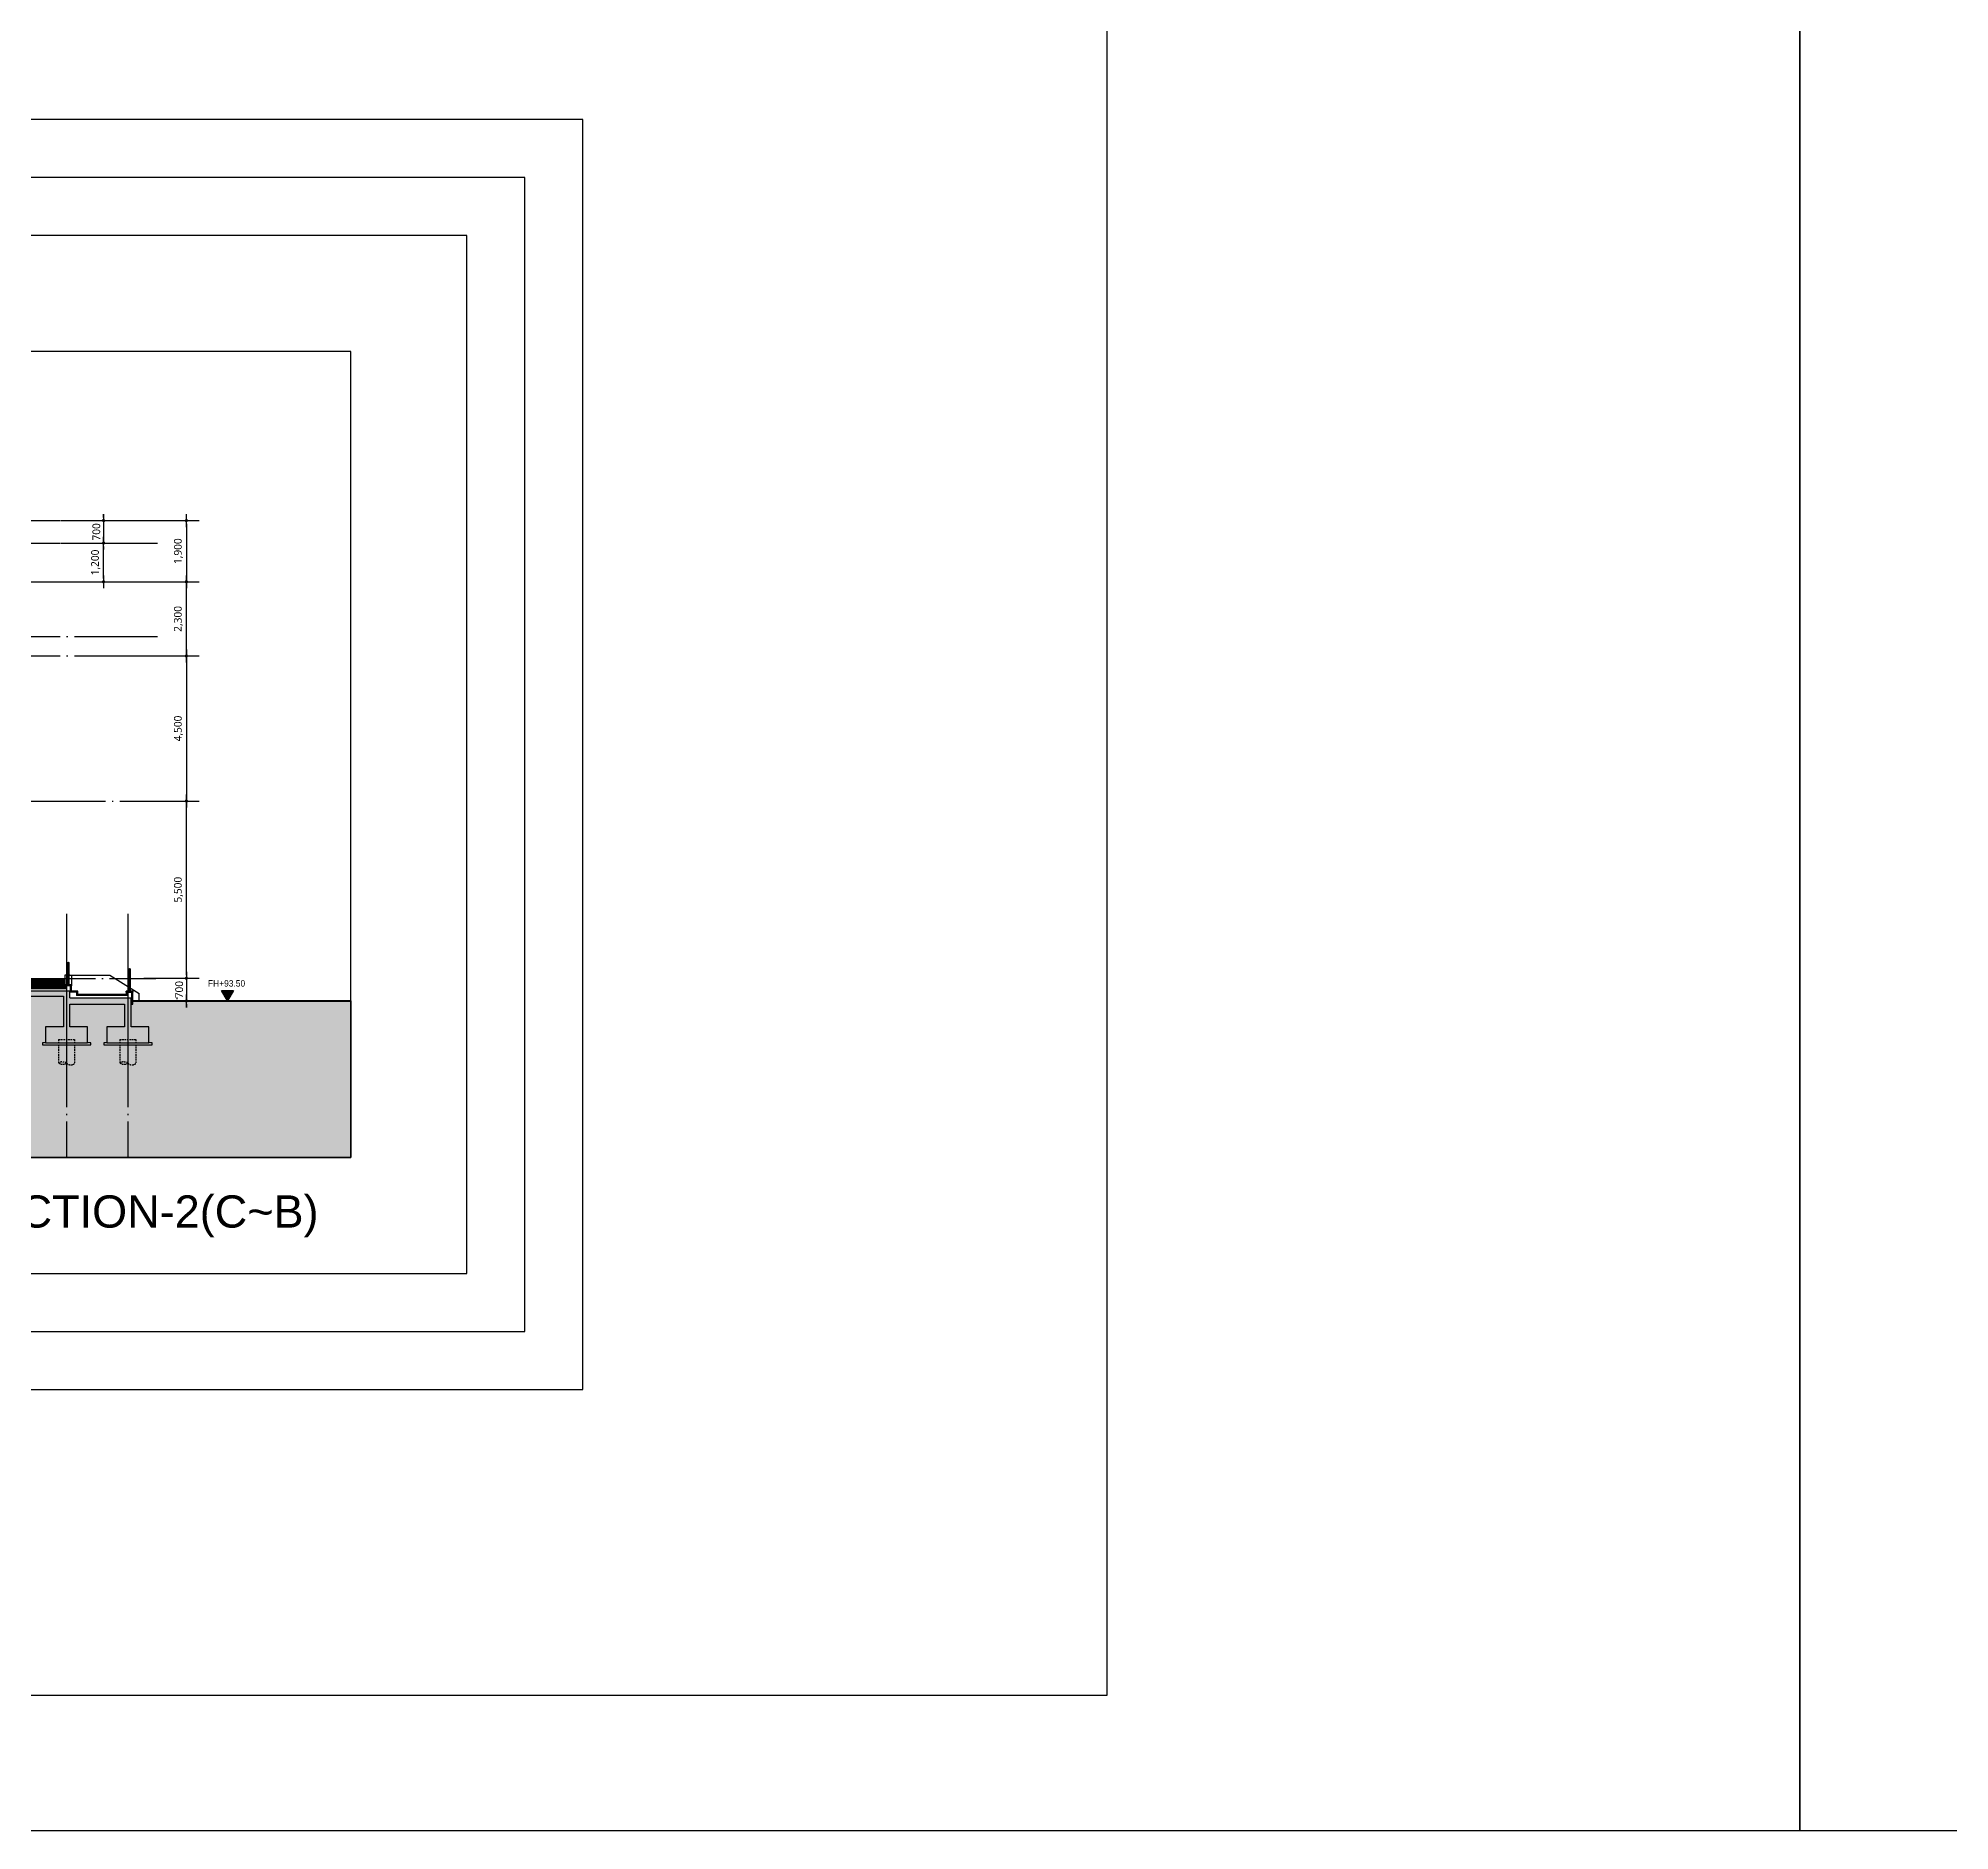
# Model space of a CAD drawing. Header units: millimetres. Extents: x 0 to 672800, y 0 to 118800.
# Drawn here: x 281755 to 341050, y 0 to 55607 of the extents above; entities that cross this region are included whole.
import ezdxf
from ezdxf.enums import TextEntityAlignment as Align

# ---------------------------------------------------------------- set-up
doc = ezdxf.new("R2010")
doc.units = ezdxf.units.MM
doc.header["$LTSCALE"] = 200
for name, pattern in [('CEN-GAUN', [32.2, 30, -1, 0.2, -1]), ('CONTINOUS', [0]), ('HIDDEN', [0.375, 0.25, -0.125])]:
    doc.linetypes.add(name, pattern=pattern)
doc.layers.get('DEFPOINTS').update_dxf_attribs({"color": 137})
for name, color, linetype in [('0파일', 251, 'HIDDEN'), ('5기초버림콘크리트', 251, 'HIDDEN'), ('5버림콘크리트', 5, 'CONTINOUS'), ('8ELE', 8, 'Continuous'), ('A-CON', 2, 'Continuous'), ('CEN', 1, 'CEN-GAUN'), ('ELE-5', 5, 'Continuous'), ('FIN', 5, 'Continuous'), ('GL', 2, 'Continuous'), ('HAT', 8, 'Continuous'), ('HAT-254', 254, 'Continuous'), ('SOL-253', 253, 'Continuous')]:
    doc.layers.add(name, color=color, linetype=linetype)
doc.layers.add('check', color=61, linetype='Continuous', plot=False)
doc.styles.get("Standard").update_dxf_attribs({"font": 'arial.ttf'})
doc.styles.add('돋움', font='')
doc.styles.add('맑은고딕', font='malgun.ttf')
doc.styles.get('돋움').set_extended_font_data('Dotum')
doc.dimstyles.new('CJAK', dxfattribs={"dimscale": 200, "dimtxt": 1.2, "dimasz": 0.5, "dimexe": 2, "dimexo": 3, "dimgap": 0.5, "dimtad": 1, "dimdec": 0, "dimzin": 1, "dimdsep": 46, "dimlunit": 6, "dimtxsty": '맑은고딕', "dimblk": 'CJDOT', "dimcen": 0.09, "dimdle": 1, "dimclrd": 256, "dimclre": 256, "dimclrt": 256, "dimadec": 0, "dimazin": 0, "dimtfac": 1, "dimtdec": 0, "dimtix": 1, "dimtmove": 2, "dimatfit": 3, "dimldrblk": 'CJDOT', "dimfxl": 1, "dimtolj": 1, "dimtzin": 1, "dimarcsym": 0})

# ---------------------------------------------------------------- blocks, each defined once
blk = doc.blocks.new('CJDOT')
blk.add_line((-2, 0), (2, 0))
at = {"const_width": 0.5}
blk.add_lwpolyline([(-0.25, 0, 1), (0.25, 0, 1)], format="xyb", close=True, dxfattribs=at)
blk = doc.blocks.new('*D349')
at = {"layer": 'check', "lineweight": -2, "transparency": 16777216}
for p, q in [((285029, 31944), (286751, 31944)), ((286351, 26544), (286351, 31844)), ((285029, 26444), (286751, 26444))]:
    blk.add_line(p, q, dxfattribs=at)
at = {"layer": 'DEFPOINTS', "color": 0, "transparency": 16777216}
for p in [(284429, 31944), (286351, 31944), (284429, 26444)]:
    blk.add_point(p, dxfattribs=at)
at = {"layer": 'check', "lineweight": -2, "transparency": 16777216, "xscale": 100, "yscale": 100, "zscale": 100}
for p, rotation in [((286351, 31944), 90), ((286351, 26444), 270)]:
    blk.add_blockref('CJDOT', p, dxfattribs=dict(at, rotation=rotation))
at = {"layer": 'check', "transparency": 16777216, "insert": (286107, 29194), "char_height": 240, "attachment_point": 5, "rotation": 90, "style": '맑은고딕'}
blk.add_mtext('\\A1;5,500', dxfattribs=at)
blk = doc.blocks.new('*D350')
at = {"layer": 'check', "lineweight": -2, "transparency": 16777216}
for p, q in [((285029, 36444), (286751, 36444)), ((286351, 36344), (286351, 32044)), ((285029, 31944), (286751, 31944))]:
    blk.add_line(p, q, dxfattribs=at)
at = {"layer": 'DEFPOINTS', "color": 0, "transparency": 16777216}
for p in [(284429, 36444), (284429, 31944), (286351, 31944)]:
    blk.add_point(p, dxfattribs=at)
at = {"layer": 'check', "lineweight": -2, "transparency": 16777216, "xscale": 100, "yscale": 100, "zscale": 100}
for p, rotation in [((286351, 36444), 90), ((286351, 31944), 270)]:
    blk.add_blockref('CJDOT', p, dxfattribs=dict(at, rotation=rotation))
at = {"layer": 'check', "transparency": 16777216, "insert": (286107, 34194), "char_height": 240, "attachment_point": 5, "rotation": 90, "style": '맑은고딕'}
blk.add_mtext('\\A1;4,500', dxfattribs=at)
blk = doc.blocks.new('*D351')
at = {"layer": 'check', "lineweight": -2, "transparency": 16777216}
for p, q in [((285029, 38744), (286751, 38744)), ((286351, 36544), (286351, 38644)), ((285029, 36444), (286751, 36444))]:
    blk.add_line(p, q, dxfattribs=at)
at = {"layer": 'DEFPOINTS', "color": 0, "transparency": 16777216}
for p in [(284429, 38744), (286351, 38744), (284429, 36444)]:
    blk.add_point(p, dxfattribs=at)
at = {"layer": 'check', "lineweight": -2, "transparency": 16777216, "xscale": 100, "yscale": 100, "zscale": 100}
for p, rotation in [((286351, 38744), 90), ((286351, 36444), 270)]:
    blk.add_blockref('CJDOT', p, dxfattribs=dict(at, rotation=rotation))
at = {"layer": 'check', "transparency": 16777216, "insert": (286107, 37594), "char_height": 240, "attachment_point": 5, "rotation": 90, "style": '맑은고딕'}
blk.add_mtext('\\A1;2,300', dxfattribs=at)
blk = doc.blocks.new('단면레벨-1')
at = {"layer": 'DEFPOINTS'}
blk.add_hatch(color=256, dxfattribs=at).paths.add_polyline_path([(2176.32, 144.32), (2178.59, 148.25), (2174.05, 148.25)])
for p, q in [((2174.05, 148.25), (2176.32, 144.32)), ((2178.59, 148.25), (2174.05, 148.25)), ((2178.59, 144.32), (2174.05, 144.32)), ((2176.32, 144.32), (2178.59, 148.25))]:
    blk.add_line(p, q, dxfattribs=at)
at = {"layer": 'DEFPOINTS', "style": '돋움'}
blk.add_attdef('GL.+1500', text='', height=2.81, dxfattribs=at).set_placement((2176.69, 150.85), align=Align.MIDDLE)
blk = doc.blocks.new('*D340')
at = {"layer": 'check', "lineweight": -2, "transparency": 16777216}
for p, q in [((285029, 26444), (286751, 26444)), ((286351, 26544), (286351, 26644)), ((286351, 26444), (286351, 25744)), ((285391, 25744), (286751, 25744)), ((286351, 25644), (286351, 25544))]:
    blk.add_line(p, q, dxfattribs=at)
at = {"layer": 'DEFPOINTS', "color": 0, "transparency": 16777216}
for p in [(284429, 26444), (284791, 25744), (286351, 25744)]:
    blk.add_point(p, dxfattribs=at)
at = {"layer": 'check', "lineweight": -2, "transparency": 16777216, "xscale": 100, "yscale": 100, "zscale": 100}
for p, rotation in [((286351, 26444), 270), ((286351, 25744), 90)]:
    blk.add_blockref('CJDOT', p, dxfattribs=dict(at, rotation=rotation))
at = {"layer": 'check', "transparency": 16777216, "insert": (286127, 26094), "char_height": 240, "attachment_point": 5, "rotation": 90, "style": '맑은고딕'}
blk.add_mtext('\\A1;700', dxfattribs=at)
blk = doc.blocks.new('*D469')
at = {"layer": 'check', "lineweight": -2, "transparency": 16777216}
for p, q in [((285029, 40644), (286751, 40644)), ((286351, 40544), (286351, 38844)), ((285029, 38744), (286751, 38744))]:
    blk.add_line(p, q, dxfattribs=at)
at = {"layer": 'DEFPOINTS', "color": 0, "transparency": 16777216}
for p in [(284429, 40644), (284429, 38744), (286351, 38744)]:
    blk.add_point(p, dxfattribs=at)
at = {"layer": 'check', "lineweight": -2, "transparency": 16777216, "xscale": 100, "yscale": 100, "zscale": 100}
for p, rotation in [((286351, 40644), 90), ((286351, 38744), 270)]:
    blk.add_blockref('CJDOT', p, dxfattribs=dict(at, rotation=rotation))
at = {"layer": 'check', "transparency": 16777216, "insert": (286107, 39694), "char_height": 240, "attachment_point": 5, "rotation": 90, "style": '맑은고딕'}
blk.add_mtext('\\A1;1,900', dxfattribs=at)
blk = doc.blocks.new('*D468')
at = {"layer": 'check', "lineweight": -2, "transparency": 16777216}
for p, q in [((282460, 40644), (284182, 40644)), ((283782, 40744), (283782, 40844)), ((283782, 40644), (283782, 39944)), ((282460, 39944), (284182, 39944)), ((283782, 39844), (283782, 39744))]:
    blk.add_line(p, q, dxfattribs=at)
at = {"layer": 'DEFPOINTS', "color": 0, "transparency": 16777216}
for p in [(281860, 40644), (281860, 39944), (283782, 39944)]:
    blk.add_point(p, dxfattribs=at)
at = {"layer": 'check', "lineweight": -2, "transparency": 16777216, "xscale": 100, "yscale": 100, "zscale": 100}
for p, rotation in [((283782, 40644), 270), ((283782, 39944), 90)]:
    blk.add_blockref('CJDOT', p, dxfattribs=dict(at, rotation=rotation))
at = {"layer": 'check', "transparency": 16777216, "insert": (283558, 40294), "char_height": 240, "attachment_point": 5, "rotation": 90, "style": '맑은고딕'}
blk.add_mtext('\\A1;700', dxfattribs=at)
blk = doc.blocks.new('*D223')
at = {"layer": 'check', "lineweight": -2, "transparency": 16777216}
for p, q in [((282460, 39944), (284182, 39944)), ((283782, 38844), (283782, 39844)), ((282460, 38744), (284182, 38744))]:
    blk.add_line(p, q, dxfattribs=at)
at = {"layer": 'DEFPOINTS', "color": 0, "transparency": 16777216}
for p in [(281860, 39944), (283782, 39944), (281860, 38744)]:
    blk.add_point(p, dxfattribs=at)
at = {"layer": 'check', "lineweight": -2, "transparency": 16777216, "xscale": 100, "yscale": 100, "zscale": 100}
for p, rotation in [((283782, 39944), 90), ((283782, 38744), 270)]:
    blk.add_blockref('CJDOT', p, dxfattribs=dict(at, rotation=rotation))
at = {"layer": 'check', "transparency": 16777216, "insert": (283537, 39344), "char_height": 240, "attachment_point": 5, "rotation": 90, "style": '맑은고딕'}
blk.add_mtext('\\A1;1,200', dxfattribs=at)
blk = doc.blocks.new('pile(500)-section')
at = {"layer": '0파일'}
for p, q in [((-250, 0), (-250, -714)), ((-250, 0), (250, 0)), ((250, 0), (250, -739))]:
    blk.add_line(p, q, dxfattribs=at)
for points in [[(-250, -714, -0.201908), (0, -725, 0.417045), (250, -739)], [(-250, -714, 0.379922), (0, -725)]]:
    blk.add_lwpolyline(points, format="xyb", dxfattribs=at)

msp = doc.modelspace()

# ---------------------------------------------------------------- hatches: boundary and pattern name
at = {"layer": 'HAT'}
h = msp.add_hatch(dxfattribs=at)
h.set_pattern_fill('LINE', color=256, scale=10)
h.paths.add_polyline_path([(281085, 26443.6), (281085, 26243.6), (281085, 26213.6), (281075, 26213.6), (281075, 26143.6), (282595, 26143.6), (282595, 26213.6), (282585, 26213.6), (282585, 26243.6), (282585, 26443.6)])
at = {"layer": 'HAT-254'}
h = msp.add_hatch(color=256, dxfattribs=at)
h.dxf.hatch_style = 1
h.paths.add_polyline_path([(282735, 26043.6), (280750, 26043.6), (280750, 25893.6), (282535, 25893.6), (282535, 24943.6), (281985, 24943.6), (281985, 24443.6), (283285, 24443.6), (283285, 24943.6), (282735, 24943.6), (282735, 25643.6), (284435, 25643.6), (284435, 24943.6), (283885, 24943.6), (283885, 24443.6), (285185, 24443.6), (285185, 24943.6), (284635, 24943.6), (284635, 25843.6), (282735, 25843.6)])
at = {"layer": 'SOL-253'}
h = msp.add_hatch(color=256, dxfattribs=at)
h.dxf.hatch_style = 1
h.paths.add_polyline_path([(208850, 26243.6), (208850, 26093.6), (209150, 26093.6), (209150, 25593.6), (209050, 25593.6), (209050, 25533.6), (209800, 25533.6), (209800, 25593.6), (209700, 25593.6), (209700, 25983.6), (258763, 25983.6), (258863, 25883.6), (263425, 25883.6), (263425, 23943.6), (262900, 23943.6), (262900, 23443.6), (262800, 23443.6), (262800, 23383.6), (268500, 23383.6), (268500, 23443.6), (268400, 23443.6), (268400, 23943.6), (267875, 23943.6), (267875, 25983.6), (280200, 25983.6), (280200, 25593.6), (280100, 25593.6), (280100, 25533.6), (281000, 25533.6), (281000, 25593.6), (280900, 25593.6), (280900, 25893.6), (282535, 25893.6), (282535, 24943.6), (281984.3, 24943.6), (281985, 24443.6), (281885, 24443.6), (281885, 24383.6), (283385, 24383.6), (283385, 24443.6), (283285, 24443.6), (283285, 24943.6), (282735, 24943.6), (282735, 25643.6), (284435, 25643.6), (284435, 24943.6), (283885, 24943.6), (283885, 24443.6), (283785, 24443.6), (283785, 24383.6), (285285, 24383.6), (285285, 24443.6), (285185, 24443.6), (285185, 24943.6), (285185, 24943.6), (285085, 24943.6), (284635, 24943.6), (284635, 25243.6), (284635, 25643.6), (284685, 25643.6), (284685, 25743.6), (291450, 25743.6), (291450, 20890.3), (198450, 20890.3), (198450, 26243.6)])

# ---------------------------------------------------------------- linework, layer by layer
at = {"layer": '5기초버림콘크리트', "color": 8}
msp.add_line((286058.9, 25853.6), (286058.9, 25743.6), dxfattribs=at)
at = {"layer": '5버림콘크리트'}
for points in [[(281985, 24443.6), (281885, 24443.6), (281885, 24383.6), (283385, 24383.6), (283385, 24443.6), (283285, 24443.6)], [(283885, 24443.6), (283785, 24443.6), (283785, 24383.6), (285285, 24383.6), (285285, 24443.6), (285185, 24443.6)]]:
    msp.add_lwpolyline(points, dxfattribs=at)
at = {"layer": '8ELE'}
for p, q in [((281085, 26443.6), (282585, 26443.6)), ((282735, 26543.6), (282585, 26543.6)), ((282585, 26543.6), (282585, 26243.6)), ((282735, 26543.6), (283973.9, 26543.6)), ((282795, 26243.6), (282795, 26543.6)), ((283973.9, 26543.6), (284885, 25968.8)), ((284885, 25743.6), (284885, 25968.8))]:
    msp.add_line(p, q, dxfattribs=at)
at = {"layer": 'A-CON'}
for p, q in [((282735, 26043.6), (280750, 26043.6)), ((280750, 25893.6), (282535, 25893.6)), ((282535, 25893.6), (282535, 24943.6)), ((282735, 25843.6), (282735, 26043.6)), ((282735, 25843.6), (284635, 25843.6)), ((282735, 25643.6), (284435, 25643.6)), ((282735, 24943.6), (282735, 25643.6)), ((284435, 25643.6), (284435, 24943.6)), ((284635, 24943.6), (284635, 25843.6)), ((282535, 24943.6), (281985, 24943.6)), ((281985, 24943.6), (281985, 24443.6)), ((283285, 24943.6), (282735, 24943.6)), ((283285, 24443.6), (283285, 24943.6)), ((284435, 24943.6), (283885, 24943.6)), ((283885, 24943.6), (283885, 24443.6)), ((285185, 24943.6), (284635, 24943.6)), ((285185, 24443.6), (285185, 24943.6)), ((281985, 24443.6), (283285, 24443.6)), ((283885, 24443.6), (285185, 24443.6))]:
    msp.add_line(p, q, dxfattribs=at)
at = {"layer": 'CEN'}
for p, q in [((257116, 40643.6), (285450, 40643.6)), ((257116, 39943.6), (285450, 39943.6)), ((267985, 38743.6), (285450, 38743.6)), ((257116, 37043.6), (285450, 37043.6)), ((257116, 36443.6), (285450, 36443.6)), ((258523.8, 31943.6), (285450, 31943.6)), ((282635, 28443.6), (282635, 20890.3)), ((284535, 28443.6), (284535, 20890.3)), ((200250, 26443.6), (285400, 26443.6))]:
    msp.add_line(p, q, dxfattribs=at)
at = {"layer": 'DEFPOINTS'}
for points in [[(168200, 118800), (336400, 118800), (336400, 0), (168200, 0)], [(336400, 118800), (504600, 118800), (504600, 0), (336400, 0)], [(314900, 4200), (177500, 4200), (177500, 114600), (314900, 114600)], [(298650, 13690.3), (298650, 53090.3), (191250, 53090.3), (191250, 13690.3)], [(296850, 15490.3), (296850, 51290.3), (193050, 51290.3), (193050, 15490.3)], [(295050, 17290.3), (295050, 49490.3), (194850, 49490.3), (194850, 17290.3)], [(291450, 20890.3), (291450, 45890.3), (198450, 45890.3), (198450, 20890.3)]]:
    msp.add_lwpolyline(points, close=True, dxfattribs=at)
at = {"layer": 'ELE-5', "color": 8}
for p, q in [((282675, 26917.1), (282675, 26243.6)), ((282705, 26917.1), (282705, 26243.6)), ((284575, 26717.1), (284575, 26043.6)), ((284605, 26717.1), (284605, 26043.6))]:
    msp.add_line(p, q, dxfattribs=at)
for centre in [(282690, 26926.1), (284590, 26726.1)]:
    msp.add_circle(centre, 17.5, dxfattribs=at)
at = {"layer": 'FIN'}
for p, q in [((282625, 26143.6), (281045, 26143.6)), ((282625, 26113.6), (281045, 26113.6)), ((282585, 26213.6), (282585, 26243.6)), ((282795, 26243.6), (282585, 26243.6)), ((282795, 26213.6), (282585, 26213.6)), ((282595, 26213.6), (282595, 26143.6)), ((282625, 26213.6), (282625, 26143.6)), ((282625, 26113.6), (282625, 26143.6)), ((282755, 26013.6), (282755, 26213.6)), ((282785, 26013.6), (282785, 26213.6)), ((282795, 26213.6), (282795, 26243.6)), ((282985, 26013.6), (282755, 26013.6)), ((282985, 26043.6), (282785, 26043.6)), ((282945, 26013.6), (282945, 25943.6)), ((282945, 25943.6), (282945, 25913.6)), ((284525, 25943.6), (282945, 25943.6)), ((284525, 25913.6), (282945, 25913.6)), ((282975, 26013.6), (282975, 25943.6)), ((282985, 26013.6), (282985, 26043.6)), ((284485, 26013.6), (284485, 26043.6)), ((284695, 26043.6), (284485, 26043.6)), ((284485, 26013.6), (284695, 26013.6)), ((284495, 25943.6), (284495, 26013.6)), ((284525, 25913.6), (284525, 26013.6)), ((284655, 25643.6), (284655, 26013.6)), ((284655, 25643.6), (284685, 25643.6)), ((284685, 25643.6), (284685, 26013.6)), ((284695, 26013.6), (284695, 26043.6))]:
    msp.add_line(p, q, dxfattribs=at)
at = {"layer": 'GL', "lineweight": 40}
msp.add_line((284685, 25743.6), (291450, 25743.6), dxfattribs=at)
at = {"layer": 'SOL-253'}
msp.add_lwpolyline([(280900, 25893.6), (282535, 25893.6), (282535, 24943.6), (281984.3, 24943.6), (281985, 24443.6), (281885, 24443.6), (281885, 24383.6), (283385, 24383.6), (283385, 24443.6), (283285, 24443.6), (283285, 24943.6), (282735, 24943.6), (282735, 25643.6), (284435, 25643.6), (284435, 24943.6), (283885, 24943.6), (283885, 24443.6), (283785, 24443.6), (283785, 24383.6), (285285, 24383.6), (285285, 24443.6), (285185, 24443.6), (285185, 24943.6), (285185, 24943.6), (285085, 24943.6), (284635, 24943.6), (284635, 25243.6), (284635, 25643.6), (284685, 25643.6), (284685, 25743.6), (291450, 25743.6), (291450, 20890.3), (198450, 20890.3)], dxfattribs=at)

# ---------------------------------------------------------------- block references
at = {"layer": '0파일'}
for p in [(282635, 24543.6), (284535, 24543.6)]:
    msp.add_blockref('pile(500)-section', p, dxfattribs=at)
at = {"layer": 'DEFPOINTS'}
ref = msp.add_blockref('단면레벨-1', (468987.5, 13716.9), dxfattribs=dict(at, xscale=-83.33333333333333, yscale=83.33333333333333, zscale=83.33333333333333))
ref.add_attrib('GL.+1500', 'FH+93.50', dxfattribs={"height": 200, "style": '돋움'}).set_placement((287596.8, 26287.4), align=Align.MIDDLE)

# ---------------------------------------------------------------- texts
msp.add_text('SECTION-2(C~B)', height=1000, dxfattribs=at).set_placement((284882, 19210.5), align=Align.MIDDLE_CENTER)

# ---------------------------------------------------------------- dimensions: what is measured, and where the dimension line sits
at = {"layer": 'check'}
for base, p1, p2, angle, picture, middle in [((283782.3, 39943.6), (281860, 40643.6), (281860, 39943.6), 270, '*D468', (283558.3, 40293.6)), ((286351.4, 38743.6), (284429.2, 40643.6), (284429.2, 38743.6), 270, '*D469', (286106.6, 39693.6)), ((283782.3, 39943.6), (281860, 38743.6), (281860, 39943.6), 90, '*D223', (283537.5, 39343.6)), ((286351.4, 38743.6), (284429.2, 36443.6), (284429.2, 38743.6), 90, '*D351', (286107.3, 37593.6)), ((286351.4, 31943.6), (284429.2, 36443.6), (284429.2, 31943.6), 270, '*D350', (286107.3, 34193.6)), ((286351.4, 31943.6), (284429.2, 26443.6), (284429.2, 31943.6), 90, '*D349', (286107.3, 29193.6)), ((286351.4, 25743.6), (284429.2, 26443.6), (284790.7, 25743.6), 270, '*D340', (286127.4, 26093.6))]:
    dim = msp.add_linear_dim(base=base, p1=p1, p2=p2, angle=angle, dimstyle='CJAK', dxfattribs=at)
    dim.commit()
    dim.dimension.update_dxf_attribs({"geometry": picture, "text_midpoint": middle})

doc.saveas('drawing.dxf')
